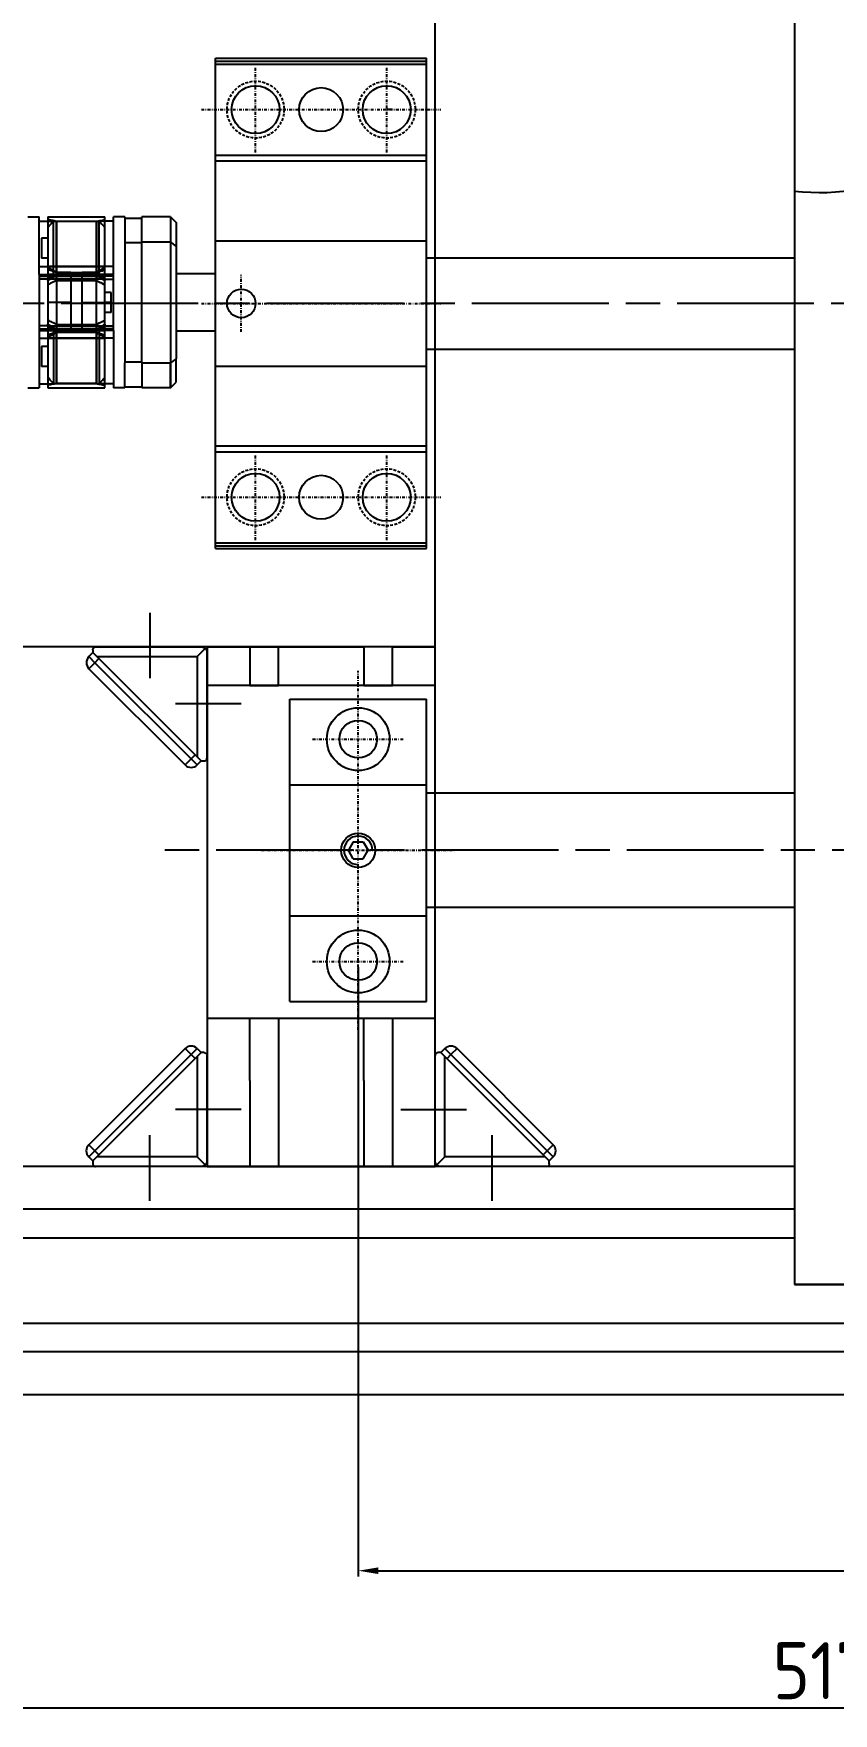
# Model space of a CAD drawing. Header units: millimetres. Extents: x 825 to 4294, y 1031 to 3282.
# Drawn here: x 1933.8 to 2074, y 1108.6 to 1403.2 of the extents above; entities that cross this region are included whole.
import ezdxf

# ---------------------------------------------------------------- set-up
doc = ezdxf.new("R2010")
doc.units = ezdxf.units.MM
for name, pattern in [('ACAD_ISO08W100', [36, 24, -3, 6, -3]), ('AUSGEZOGEN', [0]), ('CENTER', [50.8, 31.75, -6.35, 6.35, -6.35]), ('GESTRICHELT', [0.75, 0.5, -0.25]), ('PHL_THICK', [0]), ('STRICHPUNKT', [1, 0.5, -0.25, 0, -0.25])]:
    doc.linetypes.add(name, pattern=pattern)
doc.layers.add('AM_5', color=3, linetype='Continuous', lineweight=25)
doc.layers.add('linie4fun', color=6, linetype='Continuous', lineweight=25)
for name, color, linetype in [('HIDDEN', 7, 'Continuous'), ('L2STAR', 2, 'AUSGEZOGEN'), ('L5STAR', 7, 'AUSGEZOGEN'), ('M2STAR', 2, 'STRICHPUNKT'), ('osie', 221, 'ACAD_ISO08W100'), ('THICK', 7, 'Continuous'), ('U2STAR', 2, 'GESTRICHELT'), ('wozek', 110, 'Continuous')]:
    doc.layers.add(name, color=color, linetype=linetype)
doc.styles.get("Standard").update_dxf_attribs({"font": 'geniso.shx'})
doc.dimstyles.new('AM_ISO$0', dxfattribs={"dimtxt": 3.5, "dimasz": 3.5, "dimexe": 1, "dimexo": 1, "dimgap": 1.5, "dimtad": 1, "dimdsep": 46, "dimtxsty": 'Standard', "dimcen": 0, "dimclrd": 256, "dimclre": 256, "dimclrt": 2, "dimadec": 0, "dimazin": 2, "dimtp": 0.1, "dimtm": 0.1, "dimtfac": 0.71, "dimtdec": 3, "dimtmove": 0, "dimatfit": 3, "dimfxl": 1, "dimlwd": -1, "dimlwe": -1, "dimarcsym": 1})

# ---------------------------------------------------------------- blocks, each defined once
blk = doc.blocks.new('R105802000_5')
at = {"layer": 'L2STAR'}
blk.add_arc((0, 0), 2.5, 270, 180, dxfattribs=at)
at = {"layer": 'L5STAR'}
for p, q in [((-26.5, 12), (26.5, 12)), ((-26.5, 12), (-26.5, -12)), ((-11.5, 12), (-11.5, -12)), ((11.5, 12), (11.5, -12)), ((26.5, 12), (26.5, -12)), ((-1.5, 0.87), (0, 1.73)), ((-1.5, 0.87), (-1.5, -0.87)), ((1.5, 0.87), (0, 1.73)), ((1.5, 0.87), (1.5, -0.87)), ((-1.5, -0.87), (0, -1.73)), ((1.5, -0.87), (0, -1.73)), ((-26.5, -12), (26.5, -12))]:
    blk.add_line(p, q, dxfattribs=at)
for centre, radius in [((-19.5, 0), 5.5), ((-19.5, 0), 3.3), ((0, 0), 3), ((19.5, 0), 5.5), ((19.5, 0), 3.3)]:
    blk.add_circle(centre, radius, dxfattribs=at)
at = {"layer": 'M2STAR'}
for p, q in [((0, 17), (0, -17)), ((-19.5, 8), (-19.5, -8)), ((19.5, 8), (19.5, -8)), ((-31.5, 0), (31.5, 0))]:
    blk.add_line(p, q, dxfattribs=at)
blk = doc.blocks.new('CCLAB_201911010481883_57')
at = {"color": 92, "linetype": 'CENTER'}
blk.add_line((-6, -10), (5.5, -10), dxfattribs=at)
blk = doc.blocks.new('CCLAB_201911010481883_59')
at = {"color": 92, "linetype": 'CENTER'}
blk.add_line((10, 6), (10, -5.5), dxfattribs=at)
blk = doc.blocks.new('*D75')
at = {"layer": 'AM_5', "linetype": 'ByBlock', "transparency": 16777216}
for p, q in [((1990.72, 1239.46), (1990.72, 1132.6)), ((2310.72, 1239.4), (2310.72, 1132.6)), ((1994.22, 1133.6), (2307.22, 1133.6))]:
    blk.add_line(p, q, dxfattribs=at)
at = {"layer": 'AM_5', "transparency": 16777216}
for points in [[(1994.22, 1134.18), (1994.22, 1133.02), (1990.72, 1133.6)], [(2307.22, 1134.18), (2307.22, 1133.02), (2310.72, 1133.6)]]:
    blk.add_solid(points, dxfattribs=at)
at = {"layer": 'DEFPOINTS', "color": 0, "transparency": 16777216}
for p in [(1990.72, 1240.46), (2310.72, 1240.4), (2310.72, 1133.6)]:
    blk.add_point(p, dxfattribs=at)
at = {"layer": 'AM_5', "color": 2, "transparency": 16777216, "insert": (2150.72, 1140.1), "char_height": 10, "attachment_point": 5}
blk.add_mtext('320', dxfattribs=at)
blk = doc.blocks.new('*D76')
at = {"layer": 'AM_5', "linetype": 'ByBlock', "transparency": 16777216}
for p, q in [((1821.06, 1163.5), (1821.06, 1108.57)), ((2338.72, 1163.5), (2338.72, 1108.57)), ((1824.56, 1109.57), (2335.22, 1109.57))]:
    blk.add_line(p, q, dxfattribs=at)
at = {"layer": 'AM_5', "transparency": 16777216}
for points in [[(1824.56, 1110.16), (1824.56, 1108.99), (1821.06, 1109.57)], [(2335.22, 1110.16), (2335.22, 1108.99), (2338.72, 1109.57)]]:
    blk.add_solid(points, dxfattribs=at)
at = {"layer": 'DEFPOINTS', "color": 0, "transparency": 16777216}
for p in [(1821.06, 1164.5), (2338.72, 1164.5), (2338.72, 1109.57)]:
    blk.add_point(p, dxfattribs=at)
at = {"layer": 'AM_5', "color": 2, "transparency": 16777216, "insert": (2079.89, 1116.07), "char_height": 10, "attachment_point": 5}
blk.add_mtext('517.66', dxfattribs=at)

msp = doc.modelspace()

# ---------------------------------------------------------------- linework, layer by layer
for p, q in [((1958.80224, 1361.06544), (1958.80224, 1351.06544)), ((1965.71594, 1361.06544), (1958.80224, 1361.06544)), ((1965.71594, 1351.06544), (1965.71594, 1361.06544)), ((1958.80224, 1351.06544), (1965.71594, 1351.06544))]:
    msp.add_line(p, q)
at = {"layer": 'HIDDEN'}
for p, q in [((1934.80224, 1362.35087), (1934.80224, 1370.33068)), ((1936.30224, 1370.33068), (1936.30224, 1361.77413)), ((1936.51772, 1370.53291), (1936.30229, 1370.56913)), ((1936.73284, 1370.49546), (1936.51772, 1370.53291)), ((1936.94754, 1370.45672), (1936.73284, 1370.49546)), ((1937.16181, 1370.41669), (1936.94754, 1370.45672)), ((1937.16014, 1370.17191), (1937.01779, 1370.01298)), ((1937.30224, 1370.33067), (1937.16014, 1370.17191)), ((1937.37568, 1370.37536), (1937.16181, 1370.41669)), ((1937.30224, 1366.67204), (1937.30224, 1370.33068)), ((1937.58916, 1370.33276), (1937.37568, 1370.37536)), ((1937.80223, 1370.28887), (1937.58916, 1370.33276)), ((1944.80226, 1370.28887), (1937.80223, 1370.28887)), ((1937.80224, 1361.30087), (1937.80224, 1370.28887)), ((1937.80224, 1370.28887), (1937.80224, 1361.30087)), ((1944.80224, 1370.28887), (1944.80224, 1361.30087)), ((1944.80224, 1361.30087), (1944.80224, 1370.28887)), ((1944.80226, 1370.28887), (1945.01432, 1370.33256)), ((1945.01432, 1370.33256), (1945.22712, 1370.37504)), ((1945.22712, 1370.37504), (1945.44066, 1370.41631)), ((1946.30224, 1370.33068), (1945.30225, 1370.33068)), ((1945.44066, 1370.41631), (1945.65495, 1370.45634)), ((1945.65495, 1370.45634), (1945.86999, 1370.49515)), ((1945.86999, 1370.49515), (1946.08576, 1370.53274)), ((1946.08576, 1370.53274), (1946.3022, 1370.56913)), ((1957.80224, 1371.06544), (1957.80224, 1366.67204)), ((1936.30224, 1367.31544), (1935.20224, 1367.31544)), ((1935.20224, 1367.31544), (1935.20224, 1363.81544)), ((1936.44585, 1369.37607), (1936.30224, 1369.21661)), ((1936.5892, 1369.53545), (1936.44585, 1369.37607)), ((1936.73232, 1369.69474), (1936.5892, 1369.53545)), ((1936.87518, 1369.85392), (1936.73232, 1369.69474)), ((1937.01779, 1370.01298), (1936.87518, 1369.85392)), ((1937.30224, 1360.70257), (1937.30224, 1366.67204)), ((1952.80224, 1366.53062), (1949.80224, 1366.53062)), ((1952.80224, 1366.67204), (1957.80224, 1366.67204)), ((1958.80224, 1365.96493), (1957.80224, 1366.67204)), ((1957.80224, 1366.67204), (1957.80224, 1341.06544)), ((1934.80224, 1362.35087), (1946.30224, 1362.35088)), ((1934.80224, 1361.36874), (1934.80224, 1362.35087)), ((1934.80224, 1360.96638), (1934.80224, 1361.36874)), ((1936.30224, 1363.81544), (1935.20224, 1363.81544)), ((1946.30224, 1362.35087), (1936.30224, 1362.35088)), ((1937.80224, 1361.31544), (1936.30224, 1362.18146)), ((1936.30224, 1361.77418), (1936.30224, 1360.15729)), ((1936.50572, 1361.71645), (1936.30266, 1361.77407)), ((1936.50526, 1361.71652), (1936.30274, 1361.77405)), ((1936.71229, 1361.6559), (1936.50526, 1361.71652)), ((1936.713, 1361.65567), (1936.50572, 1361.71645)), ((1936.92237, 1361.59217), (1936.71229, 1361.6559)), ((1936.9233, 1361.59184), (1936.713, 1361.65567)), ((1937.13572, 1361.52512), (1936.92237, 1361.59217)), ((1937.1368, 1361.52477), (1936.9233, 1361.59184)), ((1937.3533, 1361.45437), (1937.13572, 1361.52512)), ((1937.3543, 1361.45406), (1937.1368, 1361.52477)), ((1937.57557, 1361.37966), (1937.3533, 1361.45437)), ((1937.5762, 1361.37945), (1937.3543, 1361.45406)), ((1937.80224, 1361.30087), (1937.57557, 1361.37966)), ((1937.80224, 1361.30087), (1937.5762, 1361.37945)), ((1937.80224, 1361.31544), (1937.80224, 1356.06544)), ((1940.30224, 1361.31544), (1937.80224, 1361.31544)), ((1937.80224, 1361.30087), (1944.80224, 1361.30087)), ((1937.80224, 1361.30087), (1944.80224, 1361.30087)), ((1940.30224, 1361.31544), (1940.30224, 1356.06544)), ((1942.30224, 1356.06544), (1942.30224, 1361.31544)), ((1944.80224, 1361.31544), (1942.30224, 1361.31544)), ((1946.30224, 1362.18146), (1944.80224, 1361.31544)), ((1944.80224, 1361.30087), (1945.06657, 1361.3925)), ((1944.80224, 1361.30087), (1945.02797, 1361.37933)), ((1944.80224, 1356.06544), (1944.80224, 1361.31544)), ((1945.02797, 1361.37933), (1945.24966, 1361.45387)), ((1945.06657, 1361.3925), (1945.32472, 1361.47856)), ((1945.24966, 1361.45387), (1945.46703, 1361.52456)), ((1945.32472, 1361.47856), (1945.57653, 1361.55924)), ((1945.46703, 1361.52456), (1945.68051, 1361.59166)), ((1945.57653, 1361.55924), (1945.82302, 1361.63513)), ((1945.68051, 1361.59166), (1945.89091, 1361.65553)), ((1945.82302, 1361.63513), (1946.06531, 1361.70669)), ((1945.89091, 1361.65553), (1946.09843, 1361.71635)), ((1946.06531, 1361.70669), (1946.30175, 1361.77405)), ((1946.09843, 1361.71635), (1946.30183, 1361.77407)), ((1934.80224, 1360.96637), (1934.80224, 1360.70257)), ((1934.80224, 1360.96637), (1946.30224, 1360.96637)), ((1947.80224, 1360.96637), (1936.30224, 1360.96637)), ((1936.30224, 1360.86614), (1936.44585, 1360.84755)), ((1946.30224, 1360.1573), (1936.30224, 1360.1573)), ((1936.5189, 1360.02761), (1936.30237, 1359.89208)), ((1936.50571, 1359.27789), (1936.30266, 1359.17374)), ((1936.50526, 1359.27773), (1936.30274, 1359.17378)), ((1936.44585, 1360.84755), (1936.5892, 1360.82737)), ((1936.71229, 1359.38168), (1936.50526, 1359.27773)), ((1936.71299, 1359.38207), (1936.50571, 1359.27789)), ((1936.73484, 1360.16249), (1936.5189, 1360.02761)), ((1936.5892, 1360.82737), (1936.73231, 1360.8056)), ((1936.92237, 1359.48664), (1936.71229, 1359.38168)), ((1936.9233, 1359.48716), (1936.71299, 1359.38207)), ((1936.73231, 1360.8056), (1936.87517, 1360.78223)), ((1936.94997, 1360.29682), (1936.73484, 1360.16249)), ((1936.87517, 1360.78223), (1937.01778, 1360.75727)), ((1937.13571, 1359.59269), (1936.92237, 1359.48664)), ((1937.1368, 1359.59324), (1936.9233, 1359.48716)), ((1937.16425, 1360.43062), (1936.94997, 1360.29682)), ((1937.01778, 1360.75727), (1937.16014, 1360.73072)), ((1937.80224, 1361.09044), (1937.13044, 1360.70257)), ((1937.35329, 1359.69992), (1937.13571, 1359.59269)), ((1937.3543, 1359.70039), (1937.1368, 1359.59324)), ((1937.16014, 1360.73072), (1937.30224, 1360.70257)), ((1937.37771, 1360.56396), (1937.16425, 1360.43062)), ((1937.57557, 1359.80832), (1937.35329, 1359.69992)), ((1937.5762, 1359.80862), (1937.3543, 1359.70039)), ((1937.59036, 1360.69688), (1937.37771, 1360.56396)), ((1937.80224, 1359.91774), (1937.57557, 1359.80832)), ((1937.80224, 1359.91774), (1937.5762, 1359.80862)), ((1937.80222, 1360.82924), (1937.59036, 1360.69688)), ((1937.80224, 1360.82926), (1937.80224, 1361.09044)), ((1937.80224, 1361.09044), (1937.80224, 1359.91774)), ((1937.80224, 1359.91774), (1937.80224, 1361.09044)), ((1937.80224, 1361.09044), (1937.80224, 1360.82926)), ((1944.80224, 1361.09044), (1937.80224, 1361.09044)), ((1944.80224, 1360.82926), (1937.80224, 1360.82926)), ((1937.80224, 1359.91774), (1944.80224, 1359.91774)), ((1937.80224, 1359.91774), (1944.80224, 1359.91774)), ((1944.80224, 1359.91774), (1944.80224, 1361.09044)), ((1944.80224, 1361.09044), (1944.80224, 1360.82926)), ((1944.80224, 1360.82926), (1944.80224, 1361.09044)), ((1944.80224, 1361.09044), (1944.80224, 1359.91774)), ((1945.43006, 1360.72797), (1944.80224, 1361.09044)), ((1944.80224, 1359.91774), (1945.06658, 1359.79002)), ((1944.80224, 1359.91774), (1945.02798, 1359.80877)), ((1944.80227, 1360.82924), (1945.01535, 1360.69616)), ((1945.01535, 1360.69616), (1945.22881, 1360.56277)), ((1945.02798, 1359.80877), (1945.24968, 1359.70066)), ((1945.06658, 1359.79002), (1945.32473, 1359.66378)), ((1945.22881, 1360.56277), (1945.44265, 1360.42913)), ((1945.24968, 1359.70066), (1945.46706, 1359.59355)), ((1947.80224, 1360.70257), (1945.30224, 1360.70257)), ((1945.32473, 1359.66378), (1945.57649, 1359.53927)), ((1945.44265, 1360.42913), (1945.65688, 1360.29525)), ((1945.46706, 1359.59355), (1945.68054, 1359.48744)), ((1945.57649, 1359.53927), (1945.82302, 1359.41635)), ((1945.65688, 1360.29525), (1945.8716, 1360.16115)), ((1945.68054, 1359.48744), (1945.89094, 1359.3823)), ((1945.82302, 1359.41635), (1946.06531, 1359.29485)), ((1945.8716, 1360.16115), (1946.08677, 1360.02682)), ((1945.89094, 1359.3823), (1946.09844, 1359.27803)), ((1946.06531, 1359.29485), (1946.30224, 1359.17471)), ((1946.08677, 1360.02682), (1946.30211, 1359.89208)), ((1946.09844, 1359.27803), (1946.30183, 1359.17374)), ((1937.80224, 1356.06544), (1936.30224, 1356.06544)), ((1937.80224, 1356.06544), (1936.30224, 1356.06544)), ((1937.80224, 1356.06544), (1937.80224, 1350.81544)), ((1940.30224, 1356.06544), (1937.80224, 1356.06544)), ((1940.30224, 1356.06544), (1937.80224, 1356.06544)), ((1940.30224, 1356.06544), (1940.30224, 1350.81544)), ((1942.30224, 1356.06544), (1944.80224, 1356.06544)), ((1942.30224, 1350.81544), (1942.30224, 1356.06544)), ((1942.30224, 1356.06544), (1944.80224, 1356.06544)), ((1944.80224, 1356.06544), (1946.30224, 1356.06544)), ((1944.80224, 1356.06544), (1946.30224, 1356.06544)), ((1944.80224, 1350.81544), (1944.80224, 1356.06544)), ((1947.40224, 1356.06544), (1946.30224, 1356.06544)), ((1947.40224, 1356.06544), (1946.30224, 1356.06544)), ((1947.40224, 1356.06544), (1946.30224, 1356.06544)), ((1936.50571, 1352.853), (1936.30266, 1352.95713)), ((1936.50528, 1352.85313), (1936.30273, 1352.9571)), ((1936.71232, 1352.74918), (1936.50528, 1352.85313)), ((1936.71299, 1352.74881), (1936.50571, 1352.853)), ((1936.92241, 1352.64422), (1936.71232, 1352.74918)), ((1936.92328, 1352.64372), (1936.71299, 1352.74881)), ((1937.13576, 1352.53816), (1936.92241, 1352.64422)), ((1937.13678, 1352.53765), (1936.92328, 1352.64372)), ((1937.35334, 1352.43093), (1937.13576, 1352.53816)), ((1937.35428, 1352.43049), (1937.13678, 1352.53765)), ((1945.06657, 1352.34085), (1945.32472, 1352.46709)), ((1945.24967, 1352.43021), (1945.46705, 1352.53732)), ((1945.32472, 1352.46709), (1945.57654, 1352.59152)), ((1945.46705, 1352.53732), (1945.68052, 1352.64342)), ((1945.57654, 1352.59152), (1945.82303, 1352.71454)), ((1945.68052, 1352.64342), (1945.89092, 1352.74858)), ((1945.82303, 1352.71454), (1946.06531, 1352.83602)), ((1945.89092, 1352.74858), (1946.09844, 1352.85286)), ((1946.06531, 1352.83602), (1946.30176, 1352.9571)), ((1946.09844, 1352.85286), (1946.30182, 1352.95713)), ((1934.80224, 1351.42831), (1937.30224, 1351.42831)), ((1934.80224, 1351.1645), (1946.30224, 1351.1645)), ((1936.30224, 1351.97358), (1946.30224, 1351.97358)), ((1947.80224, 1351.1645), (1936.30224, 1351.1645)), ((1936.30224, 1349.94941), (1937.80224, 1350.81544)), ((1936.30224, 1349.78), (1946.30224, 1349.78)), ((1947.80224, 1349.78), (1936.30224, 1349.78)), ((1936.51772, 1352.10412), (1936.30233, 1352.23882)), ((1936.50569, 1350.41448), (1936.30267, 1350.35681)), ((1936.50525, 1350.41438), (1936.30274, 1350.35683)), ((1936.71227, 1350.47498), (1936.50525, 1350.41438)), ((1936.71297, 1350.47521), (1936.50569, 1350.41448)), ((1936.73287, 1351.96976), (1936.51772, 1352.10412)), ((1936.92234, 1350.53869), (1936.71227, 1350.47498)), ((1936.92326, 1350.53901), (1936.71297, 1350.47521)), ((1936.94757, 1351.83564), (1936.73287, 1351.96976)), ((1937.13569, 1350.60574), (1936.92234, 1350.53869)), ((1937.13675, 1350.60609), (1936.92326, 1350.53901)), ((1937.16183, 1351.70175), (1936.94757, 1351.83564)), ((1937.35327, 1350.6765), (1937.13569, 1350.60574)), ((1937.35425, 1350.6768), (1937.13675, 1350.60609)), ((1937.37568, 1351.56811), (1937.16183, 1351.70175)), ((1937.17442, 1351.40291), (1937.80224, 1351.04044)), ((1937.57556, 1350.75122), (1937.35327, 1350.6765)), ((1937.5756, 1352.32254), (1937.35334, 1352.43093)), ((1937.57617, 1350.75142), (1937.35425, 1350.6768)), ((1937.57619, 1352.32227), (1937.35428, 1352.43049)), ((1937.58915, 1351.43472), (1937.37568, 1351.56811)), ((1937.80224, 1350.83001), (1937.57556, 1350.75122)), ((1937.80224, 1352.21313), (1937.5756, 1352.32254)), ((1937.80224, 1350.83001), (1937.57617, 1350.75142)), ((1937.80224, 1352.21313), (1937.57619, 1352.32227)), ((1937.80222, 1351.30163), (1937.58915, 1351.43472)), ((1944.80227, 1351.30162), (1937.80222, 1351.30162)), ((1937.80224, 1352.21313), (1944.80224, 1352.21313)), ((1937.80224, 1352.21313), (1944.80224, 1352.21313)), ((1937.80224, 1352.21313), (1937.80224, 1351.04044)), ((1937.80224, 1351.04044), (1937.80224, 1352.21313)), ((1937.80224, 1351.04044), (1937.80224, 1351.30162)), ((1937.80224, 1351.30162), (1937.80224, 1351.04044)), ((1944.80224, 1351.04044), (1937.80224, 1351.04044)), ((1937.80224, 1350.83001), (1944.80224, 1350.83001)), ((1937.80224, 1350.83001), (1937.80224, 1341.84201)), ((1937.80224, 1350.83001), (1944.80224, 1350.83001)), ((1937.80224, 1341.84201), (1937.80224, 1350.83001)), ((1940.30224, 1350.81544), (1937.80224, 1350.81544)), ((1944.80224, 1350.81544), (1942.30224, 1350.81544)), ((1944.80224, 1352.21313), (1945.06657, 1352.34085)), ((1944.80224, 1352.21313), (1945.02798, 1352.3221)), ((1944.80224, 1351.04044), (1944.80224, 1352.21313)), ((1944.80224, 1352.21313), (1944.80224, 1351.04044)), ((1944.80224, 1351.04044), (1945.47405, 1351.42831)), ((1944.80224, 1351.30162), (1944.80224, 1351.04044)), ((1944.80224, 1351.04044), (1944.80224, 1351.30162)), ((1944.80224, 1350.83001), (1945.02803, 1350.75152)), ((1944.80224, 1341.84201), (1944.80224, 1350.83001)), ((1944.80224, 1350.83001), (1945.06658, 1350.73838)), ((1944.80224, 1350.83001), (1944.80224, 1341.84201)), ((1944.80224, 1350.81544), (1946.30224, 1349.94941)), ((1944.80226, 1351.30163), (1945.01421, 1351.43404)), ((1945.01421, 1351.43404), (1945.22693, 1351.56699)), ((1945.02798, 1352.3221), (1945.24967, 1352.43021)), ((1945.02803, 1350.75152), (1945.24975, 1350.67698)), ((1945.06658, 1350.73838), (1945.32473, 1350.65231)), ((1945.22693, 1351.56699), (1945.44043, 1351.70037)), ((1945.24975, 1350.67698), (1945.46714, 1350.60628)), ((1945.30224, 1351.42831), (1945.30224, 1345.45884)), ((1945.44435, 1351.40016), (1945.30224, 1351.42831)), ((1945.32473, 1350.65231), (1945.57649, 1350.57162)), ((1945.44043, 1351.70037), (1945.65471, 1351.8342)), ((1945.58671, 1351.3736), (1945.44435, 1351.40016)), ((1945.46714, 1350.60628), (1945.6806, 1350.53917)), ((1945.57649, 1350.57162), (1945.82301, 1350.49575)), ((1945.72932, 1351.34865), (1945.58671, 1351.3736)), ((1945.65471, 1351.8342), (1945.8698, 1351.96853)), ((1945.6806, 1350.53917), (1945.89098, 1350.47535)), ((1945.87218, 1351.32528), (1945.72932, 1351.34865)), ((1945.82301, 1350.49575), (1946.06531, 1350.42421)), ((1945.8698, 1351.96853), (1946.08567, 1352.10339)), ((1946.01529, 1351.30351), (1945.87218, 1351.32528)), ((1945.89098, 1350.47535), (1946.09848, 1350.41459)), ((1946.15864, 1351.28333), (1946.01529, 1351.30351)), ((1946.06531, 1350.42421), (1946.30224, 1350.35694)), ((1946.08567, 1352.10339), (1946.30215, 1352.23882)), ((1946.09848, 1350.41459), (1946.30181, 1350.35681)), ((1946.30225, 1351.26474), (1946.15864, 1351.28333)), ((1946.30224, 1350.35675), (1946.30224, 1351.97359)), ((1946.30224, 1341.8002), (1946.30224, 1350.35671)), ((1947.80224, 1351.1645), (1947.80224, 1351.42831)), ((1947.80224, 1351.1645), (1947.80224, 1350.76214)), ((1947.80224, 1350.76214), (1947.80224, 1349.78)), ((1947.80224, 1349.78), (1947.80224, 1341.8002)), ((1945.30224, 1345.45884), (1945.30224, 1341.8002)), ((1936.30224, 1341.8002), (1937.30224, 1341.8002)), ((1936.5189, 1341.59826), (1936.30237, 1341.56176)), ((1936.73484, 1341.63582), (1936.5189, 1341.59826)), ((1936.94997, 1341.67462), (1936.73484, 1341.63582)), ((1937.16425, 1341.71464), (1936.94997, 1341.67462)), ((1937.37771, 1341.75589), (1937.16425, 1341.71464)), ((1937.59036, 1341.79836), (1937.37771, 1341.75589)), ((1937.80222, 1341.842), (1937.59036, 1341.79836)), ((1944.80224, 1341.84201), (1937.80224, 1341.84201)), ((1944.80227, 1341.842), (1945.01535, 1341.79812)), ((1945.01535, 1341.79812), (1945.22881, 1341.75551)), ((1945.22881, 1341.75551), (1945.44265, 1341.71419)), ((1945.30225, 1341.8002), (1945.44435, 1341.95897)), ((1945.44265, 1341.71419), (1945.65688, 1341.67416)), ((1945.44435, 1341.95897), (1945.5867, 1342.1179)), ((1945.5867, 1342.1179), (1945.72931, 1342.27696)), ((1945.65688, 1341.67416), (1945.8716, 1341.63544)), ((1945.72931, 1342.27696), (1945.87217, 1342.43614)), ((1945.8716, 1341.63544), (1946.08677, 1341.59804)), ((1945.87217, 1342.43614), (1946.01528, 1342.59543)), ((1946.01528, 1342.59543), (1946.15864, 1342.75481)), ((1946.08677, 1341.59804), (1946.30211, 1341.56176)), ((1946.15864, 1342.75481), (1946.30224, 1342.91427))]:
    msp.add_line(p, q, dxfattribs=at)
at = {"layer": 'L5STAR'}
for p, q in [((1965.71594, 1312.8901), (1965.71594, 1398.8901)), ((1965.71594, 1398.8901), (2002.71594, 1398.8901)), ((1965.71594, 1398.3901), (2002.71594, 1398.3901)), ((1965.71594, 1397.8901), (2002.71594, 1397.8901)), ((2002.71594, 1312.8901), (2002.71594, 1398.8901)), ((1965.71594, 1381.8901), (2002.71594, 1381.8901)), ((1965.71594, 1381.8901), (2002.71594, 1381.8901)), ((1965.71594, 1380.8901), (2002.71594, 1380.8901)), ((1965.71594, 1380.8901), (2002.71594, 1380.8901)), ((1965.71594, 1366.8901), (2002.71594, 1366.8901)), ((1965.71594, 1344.8901), (2002.71594, 1344.8901)), ((1965.71594, 1330.8901), (2002.71594, 1330.8901)), ((1965.71594, 1329.8901), (2002.71594, 1329.8901)), ((1965.71594, 1313.8901), (2002.71594, 1313.8901)), ((1965.71594, 1313.3901), (2002.71594, 1313.3901)), ((1965.71594, 1312.8901), (2002.71594, 1312.8901))]:
    msp.add_line(p, q, dxfattribs=at)
for centre, radius in [((1972.71594, 1389.8901), 4.2), ((1984.21594, 1389.8901), 3.85), ((1995.71594, 1389.8901), 4.2), ((1970.21594, 1355.8901), 2.5), ((1972.71594, 1321.8901), 4.2), ((1995.71594, 1321.8901), 4.2), ((1984.21594, 1321.8901), 3.85)]:
    msp.add_circle(centre, radius, dxfattribs=at)
at = {"layer": 'linie4fun'}
for p, q in [((2004.21594, 1204.49791), (2004.21594, 1512.52065)), ((1996.71594, 1389.8901), (1995.71594, 1389.8901)), ((2002.71594, 1363.8901), (2067.18787, 1363.8901)), ((2002.71594, 1347.8901), (2067.18787, 1347.8901)), ((2004.21594, 1295.67688), (1821.05934, 1295.67688)), ((1964.21594, 1295.67688), (1971.71594, 1295.67688)), ((1964.21594, 1295.67688), (1964.21594, 1204.49791)), ((1971.71594, 1295.67688), (1976.71594, 1295.67688)), ((1971.71594, 1295.67688), (1971.71594, 1288.8901)), ((1976.71594, 1288.8901), (1976.71594, 1295.67688)), ((1976.71594, 1295.67688), (1991.71594, 1295.67688)), ((1991.71594, 1295.67688), (1991.71594, 1288.8901)), ((1996.71594, 1288.8901), (1996.71594, 1295.67688)), ((1996.71594, 1295.67688), (2004.21594, 1295.67688)), ((2004.21594, 1288.8901), (1964.21594, 1288.8901)), ((1971.71594, 1288.8901), (1976.71594, 1288.8901)), ((1971.71594, 1288.8901), (1976.71594, 1288.8901)), ((1991.71594, 1288.8901), (1996.71594, 1288.8901)), ((1991.71594, 1288.8901), (1996.71594, 1288.8901)), ((2067.18787, 1269.96429), (2002.71594, 1269.96429)), ((2002.71594, 1249.96429), (2067.18787, 1249.96429)), ((1964.21594, 1230.54383), (2004.21594, 1230.54383)), ((1971.71594, 1219.57975), (1971.71594, 1230.54383)), ((1971.71594, 1230.54383), (1976.71594, 1230.54383)), ((1976.71594, 1230.54383), (1976.71594, 1219.57975)), ((1991.71594, 1219.57975), (1991.71594, 1230.54383)), ((1991.71594, 1230.54383), (1996.71594, 1230.54383)), ((1996.71594, 1230.54383), (1996.71594, 1219.57975)), ((1971.71594, 1219.57975), (1971.71594, 1204.49791)), ((1976.71594, 1219.57975), (1976.71594, 1204.49791)), ((1991.71594, 1219.57975), (1991.71594, 1204.49791)), ((1996.71594, 1219.57975), (1996.71594, 1204.49791)), ((2067.18787, 1204.49791), (1821.05934, 1204.49791)), ((1964.21594, 1204.49791), (2004.21594, 1204.49791)), ((2067.18787, 1196.99791), (1821.05934, 1196.99791)), ((1821.05934, 1191.99791), (2067.18787, 1191.99791)), ((1821.05934, 1176.99791), (2338.71594, 1176.99791)), ((2338.71594, 1171.99791), (1821.05934, 1171.99791)), ((1821.05934, 1164.49791), (2338.71594, 1164.49791))]:
    msp.add_line(p, q, dxfattribs=at)
at = {"layer": 'linie4fun', "linetype": 'PHL_THICK'}
for p, q in [((1943.49465, 1293.93586), (1944.20176, 1294.64297)), ((1943.49465, 1293.93586), (1944.55531, 1292.8752)), ((1944.20174, 1295.14299), (1944.20813, 1295.22268)), ((1944.20174, 1295.14299), (1944.20174, 1294.64299)), ((1944.20174, 1294.64299), (1944.90174, 1293.94299)), ((1944.20813, 1295.22268), (1944.22552, 1295.29569)), ((1944.22552, 1295.29569), (1944.25225, 1295.36199)), ((1944.25225, 1295.36199), (1944.28648, 1295.42152)), ((1944.28648, 1295.42152), (1944.32709, 1295.47412)), ((1944.32709, 1295.47412), (1944.37294, 1295.51968)), ((1944.37294, 1295.51968), (1944.42294, 1295.55797)), ((1944.42294, 1295.55797), (1944.47617, 1295.58922)), ((1944.47617, 1295.58922), (1944.53158, 1295.61314)), ((1944.53158, 1295.61314), (1944.58824, 1295.62994)), ((1944.55531, 1292.8752), (1945.26242, 1293.58231)), ((1944.58824, 1295.62994), (1944.64523, 1295.63979)), ((1944.64523, 1295.63979), (1944.70174, 1295.64299)), ((1944.70174, 1295.64299), (1963.20174, 1295.64299)), ((1944.90174, 1293.94299), (1962.50174, 1276.34299)), ((1944.90174, 1293.94299), (1962.50174, 1293.94299)), ((1962.50174, 1293.94299), (1963.90884, 1295.3501)), ((1962.50174, 1293.94299), (1962.50174, 1276.34299)), ((1963.20174, 1295.64299), (1963.28218, 1295.63965)), ((1963.28218, 1295.63965), (1963.36439, 1295.62946)), ((1963.36439, 1295.62946), (1963.44749, 1295.61232)), ((1963.44749, 1295.61232), (1963.53045, 1295.58734)), ((1963.53045, 1295.58734), (1963.61228, 1295.55483)), ((1963.61228, 1295.55483), (1963.69198, 1295.51458)), ((1963.69198, 1295.51458), (1963.76854, 1295.46658)), ((1963.76854, 1295.46658), (1963.84113, 1295.41163)), ((1963.84113, 1295.41163), (1963.90884, 1295.3501)), ((1963.90884, 1295.3501), (1963.97037, 1295.28238)), ((1963.97037, 1295.28238), (1964.02532, 1295.20979)), ((1964.02532, 1295.20979), (1964.0732, 1295.1332)), ((1964.0732, 1295.1332), (1964.11358, 1295.05353)), ((1964.11358, 1295.05353), (1964.14609, 1294.97171)), ((1964.14609, 1294.97171), (1964.17107, 1294.88874)), ((1964.17107, 1294.88874), (1964.18821, 1294.80564)), ((1964.18821, 1294.80564), (1964.1984, 1294.72343)), ((1964.1984, 1294.72343), (1964.20174, 1294.64299)), ((1964.20174, 1294.64299), (1964.20174, 1276.14299)), ((1943.49465, 1291.81454), (1944.55531, 1292.8752)), ((1943.49465, 1291.81454), (1960.37329, 1274.9359)), ((1944.55531, 1292.8752), (1962.49461, 1274.9359)), ((1960.37329, 1274.9359), (1961.43395, 1275.99656)), ((1961.43395, 1275.99656), (1962.14106, 1276.70367)), ((1962.50174, 1276.34299), (1963.20174, 1275.64299)), ((1964.07843, 1275.8142), (1964.11681, 1275.86422)), ((1964.11681, 1275.86422), (1964.14772, 1275.91735)), ((1964.14772, 1275.91735), (1964.17189, 1275.97283)), ((1964.17189, 1275.97283), (1964.18843, 1276.02941)), ((1964.18843, 1276.02941), (1964.19843, 1276.08645)), ((1964.19843, 1276.08645), (1964.20174, 1276.14299)), ((1962.49461, 1274.9359), (1963.20172, 1275.64301)), ((1963.20174, 1275.64299), (1963.70174, 1275.64299)), ((1963.70174, 1275.64299), (1963.78144, 1275.64927)), ((1963.78144, 1275.64927), (1963.85444, 1275.66678)), ((1963.85444, 1275.66678), (1963.92074, 1275.6935)), ((1963.92074, 1275.6935), (1963.98027, 1275.72773)), ((1963.98027, 1275.72773), (1964.03287, 1275.76836)), ((1964.03287, 1275.76836), (1964.07843, 1275.8142)), ((1960.35215, 1225.199), (1943.47352, 1208.32036)), ((1961.41282, 1224.13834), (1943.47352, 1206.19904)), ((1962.4806, 1223.79191), (1944.8806, 1206.19191)), ((1960.35215, 1225.199), (1961.41282, 1224.13834)), ((1962.47348, 1225.199), (1961.41282, 1224.13834)), ((1961.41282, 1224.13834), (1962.11992, 1223.43123)), ((1962.47348, 1225.199), (1963.18058, 1224.49189)), ((1963.1806, 1224.49191), (1962.4806, 1223.79191)), ((1962.4806, 1223.79191), (1962.4806, 1206.19191)), ((1963.6806, 1224.49191), (1963.1806, 1224.49191)), ((1963.6806, 1224.49191), (1963.76029, 1224.48552)), ((1963.76029, 1224.48552), (1963.8333, 1224.46813)), ((1963.8333, 1224.46813), (1963.8996, 1224.4414)), ((1963.8996, 1224.4414), (1963.95913, 1224.40717)), ((1963.95913, 1224.40717), (1964.01174, 1224.36656)), ((1964.01174, 1224.36656), (1964.05729, 1224.32071)), ((1964.05729, 1224.32071), (1964.09558, 1224.27071)), ((1964.09558, 1224.27071), (1964.12683, 1224.21748)), ((1964.12683, 1224.21748), (1964.15076, 1224.16207)), ((1964.15076, 1224.16207), (1964.16755, 1224.10541)), ((1964.16755, 1224.10541), (1964.1774, 1224.04842)), ((1964.1774, 1224.04842), (1964.1806, 1223.99191)), ((1964.1806, 1223.99191), (1964.1806, 1205.49191)), ((2004.21924, 1224.03235), (2004.21594, 1223.97581)), ((2004.21594, 1205.47581), (2004.21594, 1223.97581)), ((2004.22925, 1224.08938), (2004.21924, 1224.03235)), ((2004.24578, 1224.14597), (2004.22925, 1224.08938)), ((2004.26996, 1224.20145), (2004.24578, 1224.14597)), ((2004.30086, 1224.25458), (2004.26996, 1224.20145)), ((2004.33925, 1224.3046), (2004.30086, 1224.25458)), ((2004.3848, 1224.35044), (2004.33925, 1224.3046)), ((2004.43741, 1224.39106), (2004.3848, 1224.35044)), ((2004.49694, 1224.42529), (2004.43741, 1224.39106)), ((2004.56324, 1224.45202), (2004.49694, 1224.42529)), ((2004.63624, 1224.46953), (2004.56324, 1224.45202)), ((2004.71594, 1224.47581), (2004.63624, 1224.46953)), ((2005.21594, 1224.47581), (2004.71594, 1224.47581)), ((2005.91594, 1223.77581), (2005.21594, 1224.47581)), ((2005.92306, 1225.18289), (2005.21596, 1224.47579)), ((2005.91594, 1206.17581), (2005.91594, 1223.77581)), ((2023.51594, 1206.17581), (2005.91594, 1223.77581)), ((2023.86236, 1207.24359), (2005.92306, 1225.18289)), ((2006.98372, 1224.12223), (2006.27662, 1223.41513)), ((2008.04439, 1225.18289), (2006.98372, 1224.12223)), ((2024.92302, 1208.30426), (2008.04439, 1225.18289)), ((1943.47352, 1208.32036), (1944.53418, 1207.2597)), ((2024.92302, 1208.30426), (2023.86236, 1207.24359)), ((1943.47352, 1206.19904), (1944.18062, 1205.49193)), ((1944.8806, 1206.19191), (1944.1806, 1205.49191)), ((1944.1806, 1205.49191), (1944.1806, 1204.99191)), ((1944.53418, 1207.2597), (1945.24128, 1206.55259)), ((1962.4806, 1206.19191), (1944.8806, 1206.19191)), ((1962.4806, 1206.19191), (1963.88771, 1204.78481)), ((1964.12495, 1205.1632), (1964.09244, 1205.08137)), ((1964.14993, 1205.24616), (1964.12495, 1205.1632)), ((1964.16708, 1205.32926), (1964.14993, 1205.24616)), ((1964.17727, 1205.41147), (1964.16708, 1205.32926)), ((1964.1806, 1205.49191), (1964.17727, 1205.41147)), ((2004.21927, 1205.39536), (2004.21594, 1205.47581)), ((2004.22946, 1205.31315), (2004.21927, 1205.39536)), ((2004.24661, 1205.23005), (2004.22946, 1205.31315)), ((2004.27159, 1205.14709), (2004.24661, 1205.23005)), ((2004.3041, 1205.06527), (2004.27159, 1205.14709)), ((2005.91594, 1206.17581), (2004.50883, 1204.7687)), ((2023.51594, 1206.17581), (2005.91594, 1206.17581)), ((2023.86236, 1207.24359), (2023.15526, 1206.53649)), ((2024.21594, 1205.47581), (2023.51594, 1206.17581)), ((2024.92302, 1206.18293), (2023.86236, 1207.24359)), ((2024.92302, 1206.18293), (2024.21592, 1205.47583)), ((2024.21594, 1204.97581), (2024.21594, 1205.47581)), ((1944.1806, 1204.99191), (1944.18688, 1204.91221)), ((1944.18688, 1204.91221), (1944.20439, 1204.83921)), ((1944.20439, 1204.83921), (1944.23112, 1204.77291)), ((1944.23112, 1204.77291), (1944.26535, 1204.71338)), ((1944.26535, 1204.71338), (1944.30597, 1204.66078)), ((1944.30597, 1204.66078), (1944.35181, 1204.61522)), ((1944.35181, 1204.61522), (1944.40183, 1204.57684)), ((1944.40183, 1204.57684), (1944.45496, 1204.54593)), ((1944.45496, 1204.54593), (1944.51044, 1204.52176)), ((1944.51044, 1204.52176), (1944.56703, 1204.50522)), ((1944.56703, 1204.50522), (1944.62406, 1204.49522)), ((1944.62406, 1204.49522), (1944.6806, 1204.49191)), ((1963.1806, 1204.49191), (1944.6806, 1204.49191)), ((1963.26105, 1204.49525), (1963.1806, 1204.49191)), ((1963.34326, 1204.50544), (1963.26105, 1204.49525)), ((1963.42636, 1204.52258), (1963.34326, 1204.50544)), ((1963.50932, 1204.54756), (1963.42636, 1204.52258)), ((1963.59114, 1204.58007), (1963.50932, 1204.54756)), ((1963.67082, 1204.62045), (1963.59114, 1204.58007)), ((1963.7474, 1204.66833), (1963.67082, 1204.62045)), ((1963.81999, 1204.72328), (1963.7474, 1204.66833)), ((1963.88771, 1204.78481), (1963.81999, 1204.72328)), ((1963.94924, 1204.85252), (1963.88771, 1204.78481)), ((1964.00419, 1204.92511), (1963.94924, 1204.85252)), ((1964.05219, 1205.00167), (1964.00419, 1204.92511)), ((1964.09244, 1205.08137), (1964.05219, 1205.00167)), ((2004.34447, 1204.98559), (2004.3041, 1205.06527)), ((2004.39235, 1204.90901), (2004.34447, 1204.98559)), ((2004.4473, 1204.83642), (2004.39235, 1204.90901)), ((2004.50883, 1204.7687), (2004.4473, 1204.83642)), ((2004.57655, 1204.70717), (2004.50883, 1204.7687)), ((2004.64914, 1204.65222), (2004.57655, 1204.70717)), ((2004.72569, 1204.60422), (2004.64914, 1204.65222)), ((2004.8054, 1204.56397), (2004.72569, 1204.60422)), ((2004.88722, 1204.53146), (2004.8054, 1204.56397)), ((2004.97018, 1204.50648), (2004.88722, 1204.53146)), ((2005.05328, 1204.48933), (2004.97018, 1204.50648)), ((2005.13549, 1204.47914), (2005.05328, 1204.48933)), ((2005.21594, 1204.47581), (2005.13549, 1204.47914)), ((2023.71594, 1204.47581), (2005.21594, 1204.47581)), ((2023.77244, 1204.47901), (2023.71594, 1204.47581)), ((2023.82943, 1204.48886), (2023.77244, 1204.47901)), ((2023.8861, 1204.50565), (2023.82943, 1204.48886)), ((2023.94151, 1204.52958), (2023.8861, 1204.50565)), ((2023.99474, 1204.56083), (2023.94151, 1204.52958)), ((2024.04473, 1204.59912), (2023.99474, 1204.56083)), ((2024.09058, 1204.64467), (2024.04473, 1204.59912)), ((2024.13119, 1204.69728), (2024.09058, 1204.64467)), ((2024.16542, 1204.75681), (2024.13119, 1204.69728)), ((2024.19215, 1204.82311), (2024.16542, 1204.75681)), ((2024.20955, 1204.89612), (2024.19215, 1204.82311)), ((2024.21594, 1204.97581), (2024.20955, 1204.89612))]:
    msp.add_line(p, q, dxfattribs=at)
for centre, start, end in [((1944.55531, 1292.8752), 135.0000058, 224.9999969), ((1961.43395, 1275.99656), 225.0000031, 314.9999942), ((1961.41282, 1224.13834), 45.0000058, 134.9999969), ((2006.98372, 1224.12223), 45.0000031, 134.9999942), ((1944.53418, 1207.2597), 135.0000031, 224.9999942), ((2023.86236, 1207.24359), 315.0000058, 44.9999969)]:
    msp.add_arc(centre, 1.5, start, end, dxfattribs=at)
at = {"layer": 'M2STAR'}
for p, q in [((1972.71594, 1382.3901), (1972.71594, 1397.3901)), ((1995.71594, 1382.3901), (1995.71594, 1397.3901)), ((1963.21594, 1389.8901), (2005.21594, 1389.8901)), ((1970.21594, 1350.8901), (1970.21594, 1360.8901)), ((1963.21594, 1355.8901), (2005.21594, 1355.8901)), ((1972.71594, 1314.3901), (1972.71594, 1329.3901)), ((1995.71594, 1314.3901), (1995.71594, 1329.3901)), ((1963.21594, 1321.8901), (2005.21594, 1321.8901))]:
    msp.add_line(p, q, dxfattribs=at)
at = {"layer": 'osie'}
for p, q in [((2358.63184, 1355.8901), (1721.01311, 1355.8901)), ((2349.80545, 1259.96429), (1956.72986, 1259.96429))]:
    msp.add_line(p, q, dxfattribs=at)
at = {"layer": 'THICK'}
for p, q in [((1932.80224, 1371.06544), (1934.80224, 1371.06544)), ((1934.80224, 1370.33068), (1934.80224, 1371.06544)), ((1934.80224, 1370.33068), (1945.30225, 1370.33068)), ((1936.30224, 1371.06544), (1946.30224, 1371.06544)), ((1936.30224, 1371.06544), (1936.30224, 1370.56914)), ((1936.30224, 1370.56914), (1936.30224, 1370.33068)), ((1936.51877, 1370.53271), (1936.30231, 1370.56913)), ((1936.73459, 1370.49513), (1936.51877, 1370.53271)), ((1936.94965, 1370.45632), (1936.73459, 1370.49513)), ((1937.16394, 1370.41629), (1936.94965, 1370.45632)), ((1937.37747, 1370.37503), (1937.16394, 1370.41629)), ((1937.59022, 1370.33255), (1937.37747, 1370.37503)), ((1937.80223, 1370.28887), (1937.59022, 1370.33255)), ((1944.80227, 1370.28887), (1937.80224, 1370.28887)), ((1944.80226, 1370.28887), (1945.01534, 1370.33276)), ((1945.01534, 1370.33276), (1945.22881, 1370.37536)), ((1945.22881, 1370.37536), (1945.44267, 1370.41669)), ((1945.30224, 1366.67204), (1945.30224, 1370.33068)), ((1945.30225, 1370.33067), (1945.44435, 1370.17191)), ((1945.44267, 1370.41669), (1945.65693, 1370.45672)), ((1945.44435, 1370.17191), (1945.5867, 1370.01298)), ((1945.65693, 1370.45672), (1945.87163, 1370.49546)), ((1945.87163, 1370.49546), (1946.08677, 1370.5329)), ((1946.08677, 1370.5329), (1946.30218, 1370.56913)), ((1946.30224, 1370.56914), (1946.30224, 1371.06544)), ((1946.30224, 1369.21661), (1946.30224, 1370.56914)), ((1947.80224, 1370.33068), (1946.30224, 1370.33068)), ((1947.80224, 1351.42831), (1947.80224, 1371.06544)), ((1949.80224, 1371.06544), (1947.80224, 1371.06544)), ((1949.80224, 1371.06544), (1949.80224, 1345.45884)), ((1949.80224, 1370.86544), (1952.80224, 1370.86544)), ((1952.80224, 1345.45884), (1952.80224, 1371.06544)), ((1957.80224, 1371.06544), (1952.80224, 1371.06544)), ((1957.80224, 1371.06544), (1957.80224, 1345.45884)), ((1957.80224, 1371.06544), (1958.80224, 1370.06544)), ((1945.5867, 1370.01298), (1945.72931, 1369.85392)), ((1945.72931, 1369.85392), (1945.87217, 1369.69474)), ((1945.87217, 1369.69474), (1946.01528, 1369.53545)), ((1946.01528, 1369.53545), (1946.15864, 1369.37607)), ((1946.15864, 1369.37607), (1946.30224, 1369.21661)), ((1946.30224, 1365.96493), (1946.30224, 1369.21661)), ((1958.80224, 1370.06544), (1958.80224, 1346.16594)), ((1945.30224, 1360.70257), (1945.30224, 1366.67204)), ((1946.30224, 1360.86614), (1946.30224, 1365.96493)), ((1947.80224, 1362.35087), (1946.30224, 1362.35087)), ((1934.80224, 1360.70257), (1934.80224, 1341.06544)), ((1934.80224, 1360.70257), (1945.30224, 1360.70257)), ((1936.30224, 1360.1573), (1934.80224, 1360.1573)), ((1937.13044, 1360.70257), (1936.30224, 1360.22441)), ((1936.30224, 1359.892), (1936.30224, 1360.22441)), ((1936.30224, 1360.15729), (1936.30224, 1359.89201)), ((1936.30224, 1359.892), (1936.30224, 1356.06544)), ((1936.51773, 1360.02666), (1936.30226, 1359.89201)), ((1936.73283, 1360.16105), (1936.51773, 1360.02666)), ((1936.94752, 1360.29521), (1936.73283, 1360.16105)), ((1937.1618, 1360.42912), (1936.94752, 1360.29521)), ((1937.37568, 1360.56277), (1937.1618, 1360.42912)), ((1937.58916, 1360.69616), (1937.37568, 1360.56277)), ((1937.80224, 1360.82925), (1937.58916, 1360.69616)), ((1944.80225, 1360.82926), (1937.80223, 1360.82926)), ((1944.80225, 1360.82925), (1945.01437, 1360.69675)), ((1945.01437, 1360.69675), (1945.22721, 1360.56375)), ((1945.22721, 1360.56375), (1945.44078, 1360.43031)), ((1945.44435, 1360.73072), (1945.30224, 1360.70257)), ((1946.30224, 1360.22441), (1945.43006, 1360.72797)), ((1945.44078, 1360.43031), (1945.65507, 1360.29642)), ((1945.58671, 1360.75727), (1945.44435, 1360.73072)), ((1945.72932, 1360.78223), (1945.58671, 1360.75727)), ((1945.65507, 1360.29642), (1945.87008, 1360.16207)), ((1945.87218, 1360.8056), (1945.72932, 1360.78223)), ((1945.87008, 1360.16207), (1946.08581, 1360.02727)), ((1946.01529, 1360.82737), (1945.87218, 1360.8056)), ((1946.15864, 1360.84755), (1946.01529, 1360.82737)), ((1946.08581, 1360.02727), (1946.30223, 1359.89201)), ((1946.30224, 1360.86614), (1946.15864, 1360.84755)), ((1946.30224, 1360.22441), (1946.30224, 1360.86615)), ((1946.30224, 1360.22441), (1946.30224, 1359.892)), ((1946.30224, 1360.1573), (1947.80224, 1360.1573)), ((1946.30224, 1356.06544), (1946.30224, 1359.892)), ((1936.30224, 1356.06544), (1936.30224, 1352.23887)), ((1947.40224, 1357.81544), (1946.30224, 1357.81544)), ((1946.30224, 1352.23887), (1946.30224, 1356.06544)), ((1947.40224, 1356.06544), (1946.30224, 1356.06544)), ((1947.40224, 1356.06544), (1947.40224, 1357.81544)), ((1947.40224, 1354.31544), (1947.40224, 1356.06544)), ((1947.40224, 1354.31544), (1946.30224, 1354.31544)), ((1936.30224, 1351.97358), (1934.80224, 1351.97358)), ((1934.80224, 1349.78), (1936.30224, 1349.78)), ((1936.55469, 1352.08108), (1936.30224, 1352.23887)), ((1936.30224, 1351.90646), (1936.30224, 1352.23887)), ((1936.30224, 1351.90646), (1937.17442, 1351.40291)), ((1936.30224, 1351.90646), (1936.30224, 1351.26473)), ((1936.30224, 1351.26474), (1936.44584, 1351.28333)), ((1936.30224, 1351.26473), (1936.30224, 1346.16594)), ((1936.44584, 1351.28333), (1936.5892, 1351.30351)), ((1936.8062, 1351.92392), (1936.55469, 1352.08108)), ((1936.5892, 1351.30351), (1936.73231, 1351.32528)), ((1936.73231, 1351.32528), (1936.87517, 1351.34865)), ((1937.05672, 1351.76742), (1936.8062, 1351.92392)), ((1936.87517, 1351.34865), (1937.01778, 1351.3736)), ((1937.01778, 1351.3736), (1937.16014, 1351.40016)), ((1937.30623, 1351.61153), (1937.05672, 1351.76742)), ((1937.16014, 1351.40016), (1937.30224, 1351.42831)), ((1947.80224, 1351.42831), (1937.30224, 1351.42831)), ((1937.30224, 1351.42831), (1937.30224, 1345.45884)), ((1937.55474, 1351.45624), (1937.30623, 1351.61153)), ((1937.80224, 1351.30162), (1937.55474, 1351.45624)), ((1944.80224, 1351.30162), (1937.80224, 1351.30162)), ((1944.80224, 1351.30162), (1945.05088, 1351.45693)), ((1945.05088, 1351.45693), (1945.30006, 1351.61263)), ((1945.30006, 1351.61263), (1945.54978, 1351.76869)), ((1945.47405, 1351.42831), (1946.30224, 1351.90646)), ((1945.54978, 1351.76869), (1945.80006, 1351.92508)), ((1945.80006, 1351.92508), (1946.05091, 1352.0818)), ((1946.05091, 1352.0818), (1946.30224, 1352.23887)), ((1946.30224, 1351.97359), (1946.30224, 1352.23887)), ((1946.30224, 1352.23887), (1946.30224, 1351.90646)), ((1946.30224, 1351.97358), (1947.80224, 1351.97358)), ((1935.20224, 1348.31544), (1935.20224, 1344.81544)), ((1936.30224, 1348.31544), (1935.20224, 1348.31544)), ((1936.30224, 1344.81544), (1935.20224, 1344.81544)), ((1936.30224, 1346.16594), (1936.30224, 1342.91427)), ((1937.30224, 1345.45884), (1937.30224, 1341.8002)), ((1952.80224, 1345.60026), (1949.80224, 1345.60026)), ((1949.80224, 1341.06544), (1949.80224, 1345.45884)), ((1952.80224, 1345.45884), (1957.80224, 1345.45884)), ((1952.80224, 1345.45884), (1952.80224, 1341.06544)), ((1958.80224, 1346.16594), (1957.80224, 1345.45884)), ((1957.80224, 1341.06544), (1957.80224, 1345.45884)), ((1958.80224, 1342.06544), (1958.80224, 1346.16594)), ((1932.80224, 1341.06544), (1934.80224, 1341.06544)), ((1934.80224, 1341.8002), (1936.30224, 1341.8002)), ((1936.30224, 1342.91427), (1936.30224, 1341.56174)), ((1936.44585, 1342.75481), (1936.30224, 1342.91427)), ((1936.30224, 1341.56174), (1936.30224, 1341.06544)), ((1936.30224, 1341.06544), (1946.30224, 1341.06544)), ((1936.51772, 1341.598), (1936.30233, 1341.56175)), ((1936.5892, 1342.59543), (1936.44585, 1342.75481)), ((1936.73287, 1341.63543), (1936.51772, 1341.598)), ((1936.73232, 1342.43614), (1936.5892, 1342.59543)), ((1936.87518, 1342.27696), (1936.73232, 1342.43614)), ((1936.94757, 1341.67415), (1936.73287, 1341.63543)), ((1937.01779, 1342.1179), (1936.87518, 1342.27696)), ((1937.16183, 1341.71419), (1936.94757, 1341.67415)), ((1937.16014, 1341.95897), (1937.01779, 1342.1179)), ((1937.30224, 1341.8002), (1937.16014, 1341.95897)), ((1937.37568, 1341.75551), (1937.16183, 1341.71419)), ((1947.80224, 1341.8002), (1937.30224, 1341.8002)), ((1937.58915, 1341.79812), (1937.37568, 1341.75551)), ((1937.80222, 1341.842), (1937.58915, 1341.79812)), ((1944.80227, 1341.84201), (1937.80222, 1341.84201)), ((1944.80226, 1341.842), (1945.01421, 1341.79834)), ((1945.01421, 1341.79834), (1945.22693, 1341.75587)), ((1945.22693, 1341.75587), (1945.44043, 1341.71461)), ((1945.44043, 1341.71461), (1945.65471, 1341.67458)), ((1945.65471, 1341.67458), (1945.8698, 1341.63578)), ((1945.8698, 1341.63578), (1946.08567, 1341.5982)), ((1946.08567, 1341.5982), (1946.30215, 1341.56175)), ((1946.30224, 1341.56174), (1946.30224, 1341.8002)), ((1946.30224, 1341.06544), (1946.30224, 1341.56174)), ((1947.80224, 1341.8002), (1947.80224, 1341.06544)), ((1949.80224, 1341.06544), (1947.80224, 1341.06544)), ((1949.80224, 1341.26544), (1952.80224, 1341.26544)), ((1957.80224, 1341.06544), (1952.80224, 1341.06544)), ((1957.80224, 1341.06544), (1958.80224, 1342.06544))]:
    msp.add_line(p, q, dxfattribs=at)
at = {"layer": 'U2STAR'}
for centre in [(1972.71594, 1389.8901), (1995.71594, 1389.8901), (1972.71594, 1321.8901), (1995.71594, 1321.8901)]:
    msp.add_circle(centre, 5, dxfattribs=at)
at = {"layer": 'wozek'}
for p, q in [((2067.18787, 1532.93142), (2067.18787, 1183.79235)), ((2232.18787, 1183.79235), (2067.18787, 1183.79235)), ((2067.18787, 1183.79235), (2232.18787, 1183.79235))]:
    msp.add_line(p, q, dxfattribs=at)
msp.add_lwpolyline([(2067.18787, 1375.60658, 0.145259012), (2089.56827, 1379.60336, -0.322673344), (2127.68081, 1373.49065, 0.135062082), (2152.61864, 1359.3844, -0.530628562), (2159.41844, 1336.20137, -0.144361165), (2151.56773, 1303.66472, -0.423598327), (2149.68787, 1269.96429, 0.354077052), (2149.68787, 1233.46429, -0.354077052), (2149.68787, 1183.79235, -0.730292294)], format="xyb", dxfattribs=at)

# ---------------------------------------------------------------- block references
for name, p, rotation in [('CCLAB_201911010481883_57', (1964.20174, 1295.64299), 270), ('R105802000_5', (1990.71594, 1259.96429), 90), ('CCLAB_201911010481883_59', (1964.20174, 1295.64299), 270), ('CCLAB_201911010481883_57', (1964.1806, 1204.49191), 180), ('CCLAB_201911010481883_59', (2004.21594, 1204.47581), 90), ('CCLAB_201911010481883_59', (1964.1806, 1204.49191), 180), ('CCLAB_201911010481883_57', (2004.21594, 1204.47581), 90)]:
    msp.add_blockref(name, p, dxfattribs=dict(rotation=rotation))

# ---------------------------------------------------------------- dimensions: what is measured, and where the dimension line sits
at = {"layer": 'AM_5'}
for base, p1, p2, override, picture, middle in [((2310.71594, 1133.60055), (1990.71594, 1240.46429), (2310.71594, 1240.39986), {"dimtxt": 10, "dimpost": ''}, '*D75', (2150.71594, 1140.10153)), ((2338.71594, 1109.5731), (1821.05934, 1164.49791), (2338.71594, 1164.49791), {"dimtxt": 10}, '*D76', (2079.88764, 1116.0731))]:
    dim = msp.add_linear_dim(base=base, p1=p1, p2=p2, angle=0, dimstyle='AM_ISO$0', override=override, dxfattribs=at)
    dim.commit()
    dim.dimension.update_dxf_attribs({"geometry": picture, "text_midpoint": middle})

doc.saveas('drawing.dxf')
